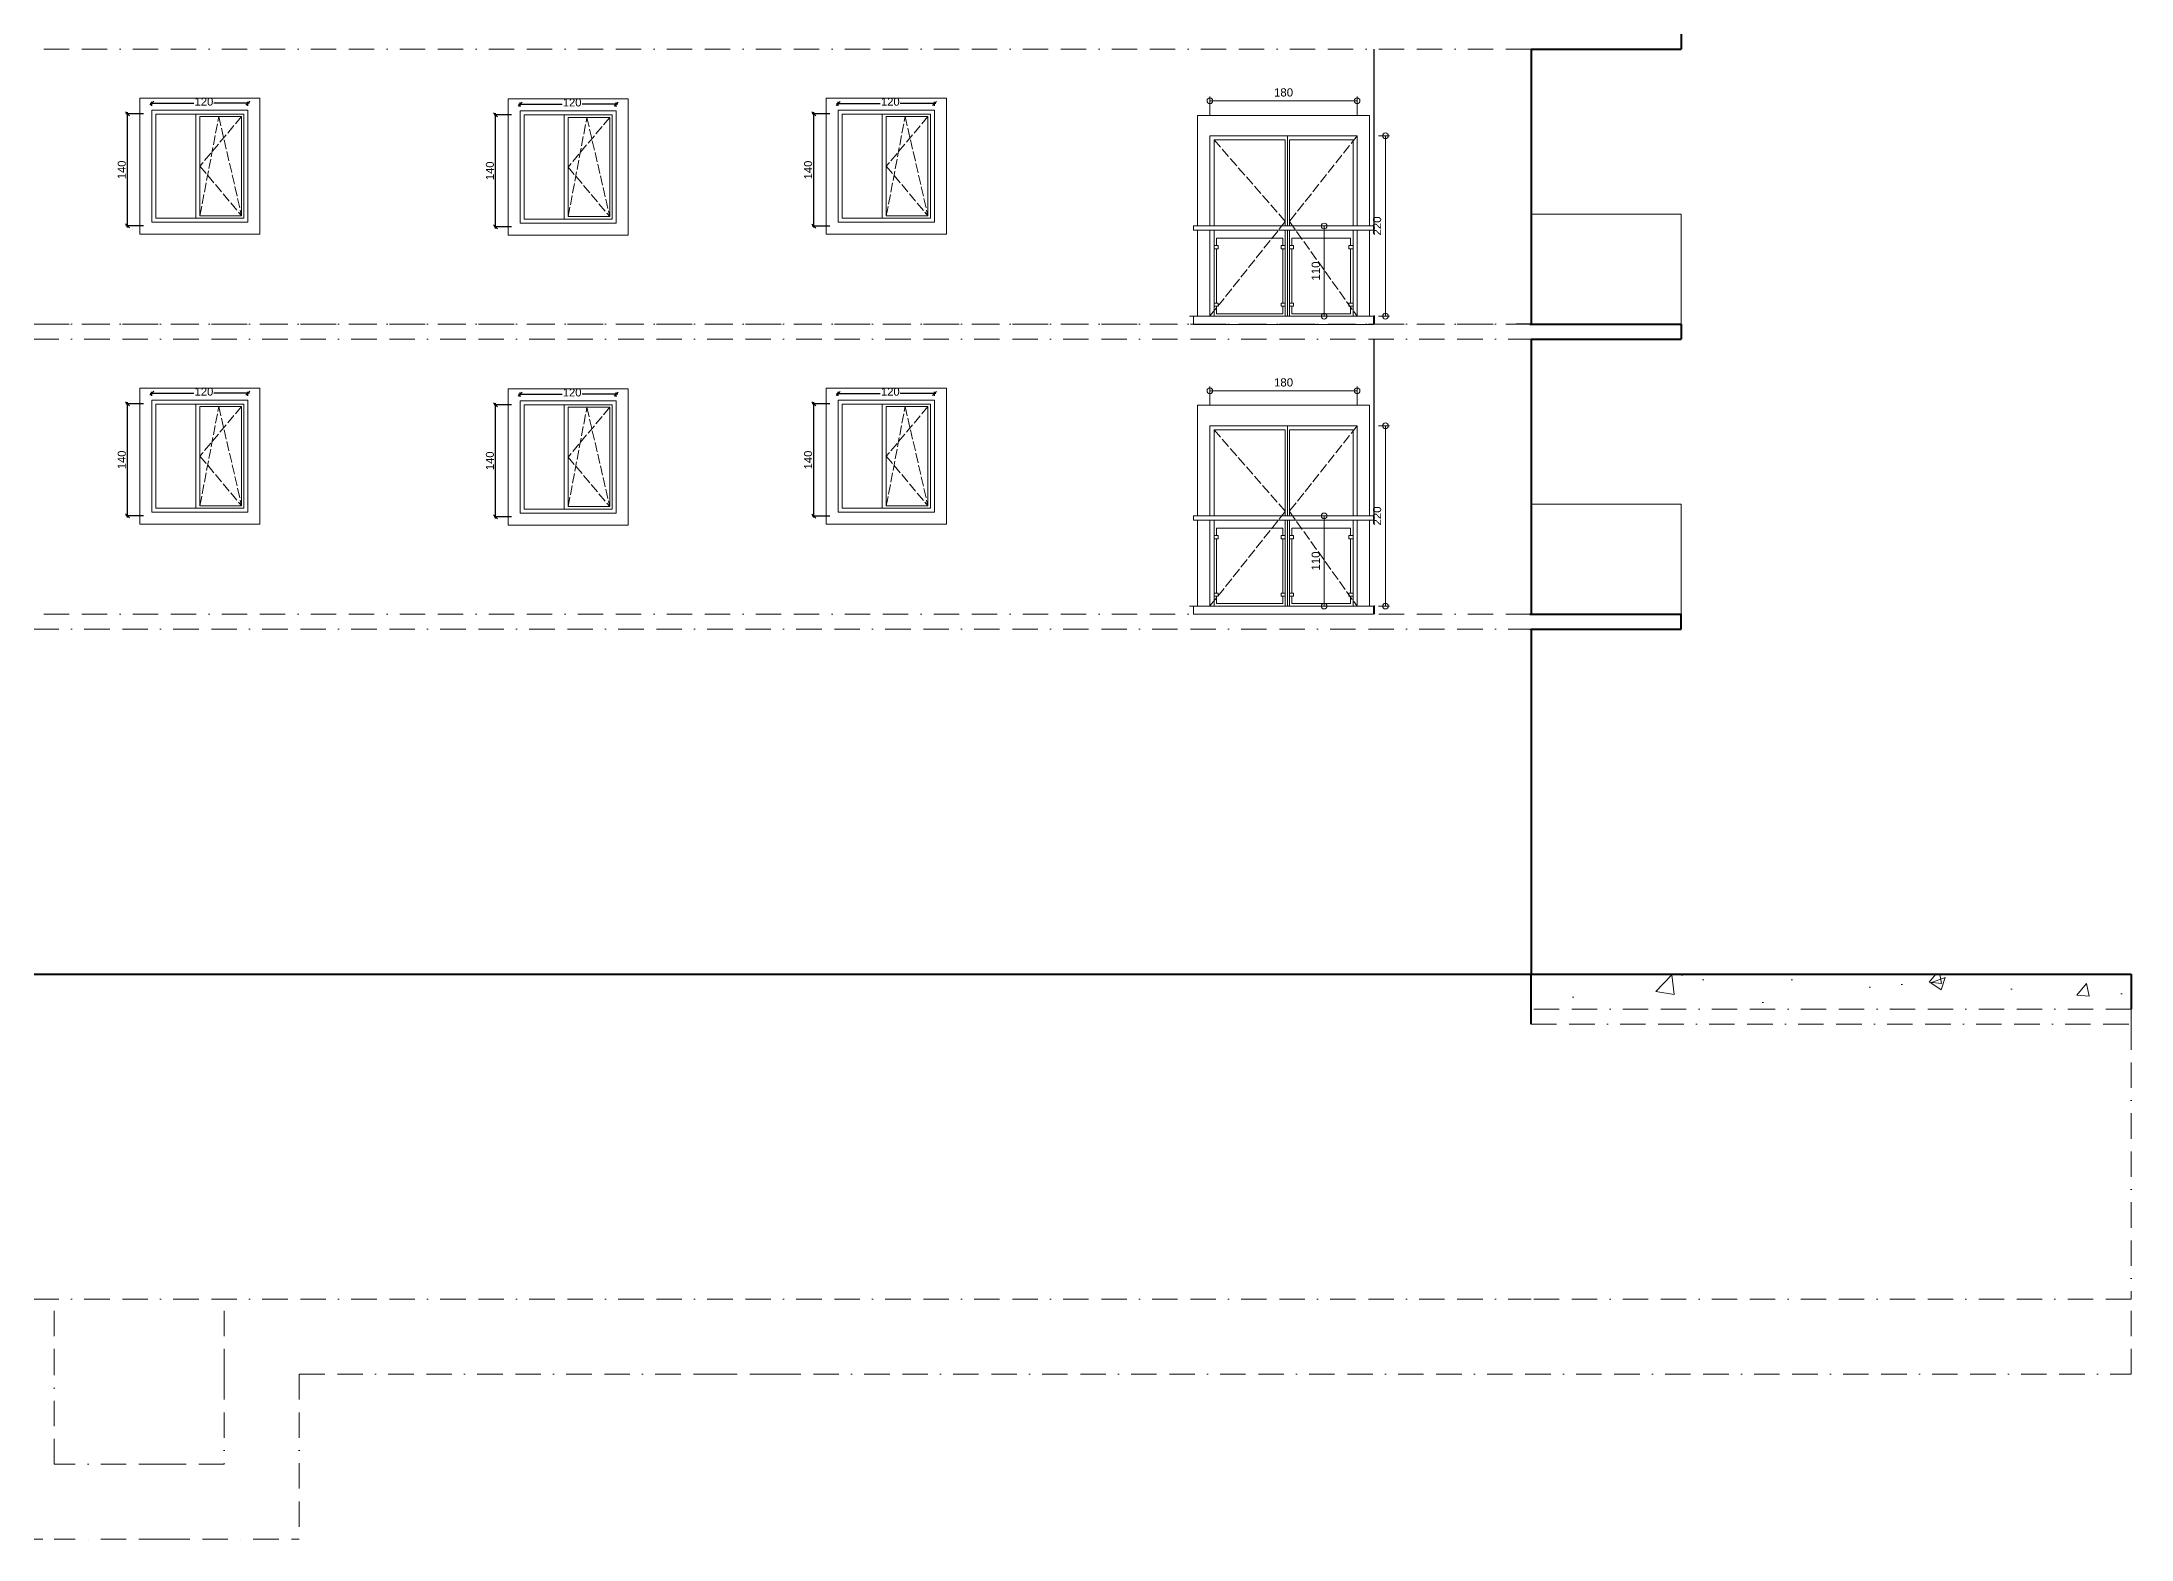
# Model space of a CAD drawing. Header units: millimetres. Extents: x 2990 to 12965, y 2692 to 30610.
# Drawn here: x 4482 to 6572, y 2692 to 4190 of the extents above; entities that cross this region are included whole.
import ezdxf

# ---------------------------------------------------------------- set-up
doc = ezdxf.new("R2010")
doc.units = ezdxf.units.MM
for name, pattern in [('ACAD_ISO02W100', [15, 12, -3]), ('BORDERX2', [88.9, 25.4, -12.7, 25.4, -12.7, 0, -12.7]), ('HIDDENX2', [19.05, 12.7, -6.35])]:
    doc.linetypes.add(name, pattern=pattern)
for name, color, linetype, lineweight in [('SEM_DUVAR1', 136, 'Continuous', 40), ('SEM_IC OLCU', 140, 'Continuous', 13), ('SEM_PENCERE', 133, 'Continuous', 13), ('SEM_TARAMA', 253, 'Continuous', 5), ('SEM_TEFRIS', 225, 'Continuous', 9), ('SEM_YAZI2', 53, 'Continuous', 9)]:
    doc.layers.add(name, color=color, linetype=linetype, lineweight=lineweight)
doc.styles.get("Standard").update_dxf_attribs({"font": 'arial.ttf'})
doc.styles.add('ÖLÇÜ YAZI', font='arial.ttf')
doc.dimstyles.new('1-50-İC', dxfattribs={"dimtxt": 10, "dimasz": 7, "dimexe": 5, "dimexo": 25, "dimgap": 5, "dimtad": 1, "dimdec": 0, "dimtxsty": 'Standard', "dimblk": 'ORIGIN', "dimcen": 5, "dimdle": 7, "dimclrd": 256, "dimclre": 256, "dimclrt": 256, "dimadec": 0, "dimazin": 0, "dimtfac": 1, "dimtdec": 0, "dimtix": 1, "dimtmove": 0, "dimatfit": 3, "dimldrblk": 'ORIGIN', "dimfxl": 1, "dimlwd": -1, "dimlwe": -1, "dimarcsym": 0})
doc.dimstyles.new('ÖLÇÜ50', dxfattribs={"dimscale": 100, "dimtxt": 0.1, "dimasz": 0.05, "dimexe": 0.02, "dimexo": 0.1, "dimgap": 0.02, "dimtad": 1, "dimdec": 0, "dimrnd": 0.5, "dimzin": 9, "dimdsep": 46, "dimtxsty": 'ÖLÇÜ YAZI', "dimblk": 'OBLIQUE', "dimcen": 0, "dimdle": 0.02, "dimclrd": 256, "dimclre": 256, "dimclrt": 256, "dimadec": 0, "dimazin": 0, "dimtfac": 1, "dimtdec": 0, "dimtix": 1, "dimtmove": 2, "dimatfit": 3, "dimldrblk": 'DOT', "dimfxl": 0.2, "dimfxlon": 1, "dimarcsym": 0})

# ---------------------------------------------------------------- blocks, each defined once
blk = doc.blocks.new('_Oblique')
at = {"color": 0, "linetype": 'ByBlock', "lineweight": -2}
blk.add_line((-0.5, -0.5), (0.5, 0.5), dxfattribs=at)
blk = doc.blocks.new('*D497')
at = {"layer": 'Defpoints', "color": 0, "transparency": 16777216}
for p in [(6324.3, 3875), (6356, 3875), (6356, 3734.9)]:
    blk.add_point(p, dxfattribs=at)
at = {"layer": 'SEM_IC OLCU', "lineweight": -2, "transparency": 16777216}
for p, q in [((6344.3, 3875), (6322.3, 3875)), ((6324.3, 3732.9), (6324.3, 3877)), ((6344.3, 3734.9), (6322.3, 3734.9))]:
    blk.add_line(p, q, dxfattribs=at)
at = {"layer": 'SEM_IC OLCU', "lineweight": -2, "transparency": 16777216, "xscale": 5, "yscale": 5, "zscale": 5}
for p, rotation in [((6324.3, 3875), 90), ((6324.3, 3734.9), 270)]:
    blk.add_blockref('_Oblique', p, dxfattribs=dict(at, rotation=rotation))
at = {"layer": 'SEM_IC OLCU', "transparency": 16777216, "insert": (6317.2, 3804.9), "char_height": 10, "attachment_point": 5, "rotation": 90, "style": 'ÖLÇÜ YAZI'}
blk.add_mtext('140', dxfattribs=at)
blk = doc.blocks.new('_Dot')
at = {"color": 0, "linetype": 'ByBlock', "lineweight": -2}
blk.add_line((-0.5, 0), (-1, 0), dxfattribs=at)
at = {"color": 0, "linetype": 'ByBlock', "const_width": 0.5}
blk.add_lwpolyline([(-0.25, 0, 1), (0.25, 0, 1)], format="xyb", close=True, dxfattribs=at)
blk = doc.blocks.new('*D498')
at = {"layer": 'Defpoints', "color": 0, "transparency": 16777216}
for p in [(6354.8, 3875), (6474.9, 3888.1), (6474.9, 3875)]:
    blk.add_point(p, dxfattribs=at)
at = {"layer": 'SEM_IC OLCU', "lineweight": -2, "transparency": 16777216}
for p, q in [((6354.8, 3885), (6354.8, 3890.1)), ((6474.9, 3885), (6474.9, 3890.1)), ((6352.8, 3888.1), (6407.3, 3888.1)), ((6476.9, 3888.1), (6432.4, 3888.1))]:
    blk.add_line(p, q, dxfattribs=at)
at = {"layer": 'SEM_IC OLCU', "lineweight": -2, "transparency": 16777216, "xscale": 5, "yscale": 5, "zscale": 5, "rotation": 180}
blk.add_blockref('_Oblique', (6354.8, 3888.1), dxfattribs=at)
at = {"layer": 'SEM_IC OLCU', "lineweight": -2, "transparency": 16777216, "xscale": 5, "yscale": 5, "zscale": 5}
blk.add_blockref('_Oblique', (6474.9, 3888.1), dxfattribs=at)
at = {"layer": 'SEM_IC OLCU', "transparency": 16777216, "insert": (6419.9, 3890.2), "char_height": 10, "attachment_point": 5, "style": 'ÖLÇÜ YAZI'}
blk.add_mtext('120', dxfattribs=at)
blk = doc.blocks.new('_Origin')
at = {"color": 0, "linetype": 'ByBlock', "lineweight": -2}
blk.add_line((0, 0), (-1, 0), dxfattribs=at)
blk.add_circle((0, 0), 0.5, dxfattribs=at)
blk = doc.blocks.new('*D537')
at = {"layer": 'Defpoints', "color": 0, "transparency": 16777216}
for p in [(7292.8, 3941.3), (7292.8, 3831.3), (7292.8, 3831.3)]:
    blk.add_point(p, dxfattribs=at)
at = {"layer": 'SEM_IC OLCU', "transparency": 16777216}
for p, q in [((7292.8, 3934.3), (7292.8, 3838.3)), ((7317.8, 3941.3), (7297.8, 3941.3)), ((7317.8, 3831.3), (7297.8, 3831.3))]:
    blk.add_line(p, q, dxfattribs=at)
at = {"layer": 'SEM_IC OLCU', "transparency": 16777216, "xscale": 7, "yscale": 7, "zscale": 7}
for p, rotation in [((7292.8, 3941.3), 90), ((7292.8, 3831.3), 270)]:
    blk.add_blockref('_Origin', p, dxfattribs=dict(at, rotation=rotation))
at = {"layer": 'SEM_IC OLCU', "transparency": 16777216, "insert": (7282.7, 3886.3), "char_height": 10, "attachment_point": 5, "rotation": 90}
blk.add_mtext('110', dxfattribs=at)
blk = doc.blocks.new('*D538')
at = {"layer": 'Defpoints', "color": 0, "transparency": 16777216}
for p in [(7334.3, 4051.3), (7334.3, 3831.3), (7367.6, 3831.3)]:
    blk.add_point(p, dxfattribs=at)
at = {"layer": 'SEM_IC OLCU', "transparency": 16777216}
for p, q in [((7359.3, 4051.3), (7372.6, 4051.3)), ((7367.6, 4044.3), (7367.6, 3838.3)), ((7359.3, 3831.3), (7372.6, 3831.3))]:
    blk.add_line(p, q, dxfattribs=at)
at = {"layer": 'SEM_IC OLCU', "transparency": 16777216, "xscale": 7, "yscale": 7, "zscale": 7}
for p, rotation in [((7367.6, 4051.3), 90), ((7367.6, 3831.3), 270)]:
    blk.add_blockref('_Origin', p, dxfattribs=dict(at, rotation=rotation))
at = {"layer": 'SEM_IC OLCU', "transparency": 16777216, "insert": (7357.5, 3941.3), "char_height": 10, "attachment_point": 5, "rotation": 90}
blk.add_mtext('220', dxfattribs=at)
blk = doc.blocks.new('*D539')
at = {"layer": 'Defpoints', "color": 0, "transparency": 16777216}
for p in [(7333.1, 4094.1), (7153.5, 4051.3), (7333.1, 4051.3)]:
    blk.add_point(p, dxfattribs=at)
at = {"layer": 'SEM_IC OLCU', "transparency": 16777216}
for p, q in [((7153.5, 4076.3), (7153.5, 4099.1)), ((7160.5, 4094.1), (7326.1, 4094.1)), ((7333.1, 4076.3), (7333.1, 4099.1))]:
    blk.add_line(p, q, dxfattribs=at)
at = {"layer": 'SEM_IC OLCU', "transparency": 16777216, "xscale": 7, "yscale": 7, "zscale": 7, "rotation": 180}
blk.add_blockref('_Origin', (7153.5, 4094.1), dxfattribs=at)
at = {"layer": 'SEM_IC OLCU', "transparency": 16777216, "xscale": 7, "yscale": 7, "zscale": 7}
blk.add_blockref('_Origin', (7333.1, 4094.1), dxfattribs=at)
at = {"layer": 'SEM_IC OLCU', "transparency": 16777216, "insert": (7243.3, 4104.2), "char_height": 10, "attachment_point": 5}
blk.add_mtext('180', dxfattribs=at)
blk = doc.blocks.new('cam')
at = {"layer": 'SEM_PENCERE', "transparency": 33554628}
blk.add_line((6409.9, 3874.7), (6409.9, 3744.6), dxfattribs=at)
for points in [[(6339.8, 3894.7), (6489.9, 3894.7), (6489.9, 3724.6), (6339.8, 3724.6)], [(6354.8, 3879.7), (6474.9, 3879.7), (6474.9, 3739.6), (6354.8, 3739.6)], [(6359.8, 3874.7), (6469.9, 3874.7), (6469.9, 3744.6), (6359.8, 3744.6)], [(6466.9, 3871.7), (6414.9, 3871.7), (6414.9, 3747.6), (6466.9, 3747.6)]]:
    blk.add_lwpolyline(points, close=True, dxfattribs=at)
at = {"layer": 'SEM_PENCERE', "linetype": 'ACAD_ISO02W100', "transparency": 33554628}
for points in [[(6466.9, 3871.7), (6414.9, 3809.6), (6466.9, 3747.6)], [(6414.9, 3747.6), (6438.4, 3871.7), (6466.9, 3747.6)]]:
    blk.add_lwpolyline(points, dxfattribs=at)
at = {"layer": 'SEM_IC OLCU', "transparency": 33554628}
dim = blk.add_linear_dim(base=(6474.9, 3888.1), p1=(6354.8, 3875), p2=(6474.9, 3875), angle=180, dimstyle='ÖLÇÜ50', dxfattribs=at)
dim.commit()
dim.dimension.update_dxf_attribs({"geometry": '*D498', "text_midpoint": (6419.9, 3890.2), "dimtype": 128})
dim = blk.add_linear_dim(base=(6324.3, 3875), p1=(6356, 3734.9), p2=(6356, 3875), angle=90, dimstyle='ÖLÇÜ50', dxfattribs=at)
dim.commit()
dim.dimension.update_dxf_attribs({"geometry": '*D497', "text_midpoint": (6317.2, 3804.9)})
blk = doc.blocks.new('b cam')
at = {"layer": 'SEM_PENCERE'}
for p, q in [((7245.5, 4046.3, 0), (7245.5, 3941.3, 0)), ((7248, 4051.3, 0), (7248, 3941.3, 0)), ((7250.5, 4046.3, 0), (7250.5, 3941.3, 0)), ((7158.5, 3936.3, 0), (7133.5, 3936.3, 0)), ((7268.5, 3936.3, 0), (7153.5, 3936.3, 0)), ((7353.1, 3936.3, 0), (7211, 3936.3, 0)), ((7245.5, 3936.3, 0), (7245.5, 3836.3, 0)), ((7248, 3936.3, 0), (7248, 3831.3, 0)), ((7250.5, 3936.3, 0), (7250.5, 3836.3, 0)), ((7128.5, 3831.3, 0), (7158.5, 3831.3, 0)), ((7153.5, 3831.3, 0), (7268.5, 3831.3, 0))]:
    blk.add_line(p, q, dxfattribs=at)
at = {"layer": 'SEM_PENCERE', "elevation": 0}
for points in [[(7138.5, 3941.3), (7138.5, 4076.3), (7348.1, 4076.3), (7348.1, 3941.3)], [(7153.5, 3941.3), (7153.5, 4051.3), (7333.1, 4051.3), (7333.1, 3941.3)], [(7158.5, 3941.3), (7158.5, 4046.3), (7245.5, 4046.3)], [(7250.5, 4046.3), (7328.1, 4046.3), (7328.1, 3941.3)], [(7353.1, 3936.3), (7353.1, 3941.3), (7133.5, 3941.3), (7133.5, 3936.3)], [(7158.5, 3941.3), (7133.5, 3941.3), (7133.5, 3936.3)], [(7138.5, 3936.3), (7138.5, 3831.3)], [(7333.1, 3936.3), (7333.1, 3831.3), (7153.5, 3831.3), (7153.5, 3936.3)], [(7153.5, 3936.3), (7153.5, 3831.3)], [(7153.5, 3936.3), (7153.5, 3831.3)], [(7158.5, 3836.3), (7158.5, 3936.3)], [(7158.5, 3936.3), (7158.5, 3831.3)], [(7158.5, 3936.3), (7158.5, 3831.3)], [(7161.5, 3917.3), (7161.5, 3926.3), (7242.5, 3926.3), (7242.5, 3917.3)], [(7245.5, 3936.3), (7245.5, 3831.3)], [(7245.5, 3936.3), (7245.5, 3831.3)], [(7250.5, 3936.3), (7250.5, 3831.3)], [(7250.5, 3936.3), (7250.5, 3831.3)], [(7253.5, 3917.3), (7253.5, 3926.3), (7278.4, 3926.3)], [(7278.4, 3926.3), (7325.1, 3926.3), (7325.1, 3917.3)], [(7328.1, 3936.3), (7328.1, 3836.3)], [(7328.1, 3936.3), (7328.1, 3831.3)], [(7333.1, 3936.3), (7333.1, 3831.3)], [(7348.1, 3936.3), (7348.1, 3831.3)], [(7158.5, 3917.3), (7163.5, 3917.3), (7163.5, 3913.3), (7158.5, 3913.3)], [(7161.5, 3847.3), (7161.5, 3913.3)], [(7245.5, 3917.3), (7240.5, 3917.3), (7240.5, 3913.3), (7245.5, 3913.3)], [(7242.5, 3913.3), (7242.5, 3847.3)], [(7250.5, 3917.3), (7255.5, 3917.3), (7255.5, 3913.3), (7250.5, 3913.3)], [(7253.5, 3847.3), (7253.5, 3913.3)], [(7328.1, 3917.3), (7323.1, 3917.3), (7323.1, 3913.3), (7328.1, 3913.3)], [(7325.1, 3913.3), (7325.1, 3847.3)], [(7158.5, 3847.3), (7163.5, 3847.3), (7163.5, 3843.3), (7158.5, 3843.3)], [(7242.5, 3843.3), (7242.5, 3834.3), (7161.5, 3834.3), (7161.5, 3843.3)], [(7245.5, 3847.3), (7240.5, 3847.3), (7240.5, 3843.3), (7245.5, 3843.3)], [(7250.5, 3847.3), (7255.5, 3847.3), (7255.5, 3843.3), (7250.5, 3843.3)], [(7278.4, 3834.3), (7253.5, 3834.3), (7253.5, 3843.3)], [(7325.1, 3843.3), (7325.1, 3834.3), (7278.4, 3834.3)], [(7328.1, 3847.3), (7323.1, 3847.3), (7323.1, 3843.3), (7328.1, 3843.3)]]:
    blk.add_lwpolyline(points, dxfattribs=at)
at = {"layer": 'SEM_PENCERE', "linetype": 'ACAD_ISO02W100', "elevation": 0}
for points in [[(7158.5, 4046.3), (7245.5, 3946.9), (7153.5, 3831.3)], [(7333.1, 4051.3), (7250.5, 3946.9), (7333.1, 3831.3)]]:
    blk.add_lwpolyline(points, dxfattribs=at)
at = {"layer": 'SEM_PENCERE', "elevation": 0}
blk.add_lwpolyline([(7133.5, 3821.3), (7353.1, 3821.3), (7353.1, 3831.3), (7133.5, 3831.3)], close=True, dxfattribs=at)
at = {"layer": 'SEM_IC OLCU'}
dim = blk.add_linear_dim(base=(7333.1, 4094.1, 0), p1=(7153.5, 4051.3, 0), p2=(7333.1, 4051.3, 0), dimstyle='1-50-İC', dxfattribs=at)
dim.commit()
dim.dimension.update_dxf_attribs({"geometry": '*D539', "text_midpoint": (7243.3, 4094.1, 0), "dimtype": 128})
for base, p1, p2, picture, middle in [((7367.6, 3831.3, 0), (7334.3, 4051.3, 0), (7334.3, 3831.3, 0), '*D538', (7357.5, 3941.3, 0)), ((7292.8, 3831.3, 0), (7292.8, 3941.3, 0), (7292.8, 3831.3, 0), '*D537', (7282.7, 3886.3, 0))]:
    dim = blk.add_linear_dim(base=base, p1=p1, p2=p2, angle=90, dimstyle='1-50-İC', dxfattribs=at)
    dim.commit()
    dim.dimension.update_dxf_attribs({"geometry": picture, "text_midpoint": middle})

msp = doc.modelspace()

# ---------------------------------------------------------------- hatches: boundary and pattern name
at = {"layer": 'SEM_TARAMA', "linetype": 'HIDDENX2', "transparency": 33554633}
h = msp.add_hatch(dxfattribs=at)
h.set_pattern_fill('AR-CONC', color=256, scale=0.81)
h.paths.add_polyline_path([(6571.8, 3257.3), (5971.8, 3257.3), (5971.8, 3222.3), (6571.8, 3222.3)])

# ---------------------------------------------------------------- linework, layer by layer
for p, q in [((5814.8, 3997.3), (5814.8, 4182.3)), ((5814.8, 3916), (5814.8, 3907.3)), ((5814.8, 3707.3), (5814.8, 3892.3)), ((5971.8, 3907.3), (5956.8, 3907.3)), ((5814.8, 3626), (5814.8, 3617.3)), ((5970.4, 3602.3), (5971.8, 3602.3))]:
    msp.add_line(p, q)
at = {"layer": 'SEM_DUVAR1'}
for p, q in [((5971.8, 4182.3), (6121.8, 4182.3)), ((5971.8, 4182.3), (5971.8, 3907.3)), ((6121.8, 4197.3), (6121.8, 4182.3)), ((5970.4, 3907.3), (6121.8, 3907.3)), ((5971.8, 3892.3), (5971.8, 3617.3)), ((5971.8, 3892.3), (6121.8, 3892.3)), ((6121.8, 3907.3), (6121.8, 3892.3)), ((5970.4, 3617.3), (6121.8, 3617.3)), ((6121.8, 3602.3), (6121.8, 3617.3)), ((5971.8, 3602.3), (6121.8, 3602.3)), ((5971.8, 3602.3), (5971.8, 3257.3)), ((4469.8, 3257.3), (5970.4, 3257.3)), ((5970.4, 3257.3), (5971.8, 3257.3)), ((5971.8, 3257.3), (6571.8, 3257.3)), ((5971.8, 3207.3), (5971.8, 3257.3)), ((6571.8, 3257.3), (6571.8, 3222.3))]:
    msp.add_line(p, q, dxfattribs=at)
at = {"layer": 'SEM_TEFRIS'}
for p, q in [((6121.8, 4017.3), (5971.8, 4017.3)), ((6121.8, 3907.3), (6121.8, 4017.3)), ((6121.8, 3727.3), (5971.8, 3727.3)), ((6121.8, 3727.3), (6121.8, 3617.3)), ((6121.8, 3617.3), (6121.8, 3727.3))]:
    msp.add_line(p, q, dxfattribs=at)
at = {"layer": 'SEM_YAZI2', "linetype": 'BORDERX2'}
for p, q in [((5971.8, 4182.3), (3189.8, 4182.3)), ((3189.8, 3907.3), (5971.8, 3907.3)), ((5971.8, 3907.3), (3189.8, 3907.3)), ((3189.8, 3892.3), (5971.8, 3892.3)), ((5971.8, 3617.3), (3189.8, 3617.3)), ((3189.8, 3602.3), (5971.8, 3602.3)), ((6571.8, 3222.3), (5971.8, 3222.3)), ((5971.8, 3222.3), (5971.8, 3207.3)), ((6571.8, 3207.3), (6571.8, 3222.3)), ((5971.8, 3207.3), (6571.8, 3207.3)), ((6571.8, 3207.3), (6571.8, 2932.3)), ((3189.8, 2932.3), (5971.8, 2932.3)), ((4494.7, 2857.3), (4494.7, 2932.3)), ((4664.8, 2857.3), (4664.8, 2932.3)), ((6571.8, 2932.3), (5971.8, 2932.3)), ((6571.8, 2857.3), (6571.8, 2932.3)), ((4494.7, 2767.3), (4494.7, 2857.3)), ((4664.8, 2857.3), (4664.8, 2767.3)), ((4739.8, 2857.3), (5140.8, 2857.3)), ((4739.8, 2857.3), (4739.8, 2692.3)), ((5140.8, 2857.3), (5165.8, 2857.3)), ((5215.8, 2857.3), (5140.8, 2857.3)), ((5215.8, 2857.3), (6571.8, 2857.3)), ((4604.8, 2767.3), (4494.7, 2767.3)), ((4664.8, 2767.3), (4604.8, 2767.3)), ((4419.7, 2692.3), (4494.7, 2692.3)), ((4604.8, 2692.3), (4494.7, 2692.3)), ((4604.8, 2692.3), (4739.8, 2692.3))]:
    msp.add_line(p, q, dxfattribs=at)

# ---------------------------------------------------------------- block references
for name, p, xscale, yscale, zscale in [('b cam', (-212.8, 775.2, 0), 0.8196376890784707, 0.8196376890784707, 0.8196376890784707), ('cam', (-494, 1016.3), 0.8003938831870494, 0.8003938831870494, 0.8003938831870494), ('cam', (-125.8, 1015.4), 0.8003938831870494, 0.8003938831870494, 0.8003938831870494), ('cam', (192.4, 1016.2), 0.8003938831870494, 0.8003938831870494, 0.8003938831870494), ('cam', (-494, 726.3), 0.8003938831870494, 0.8003938831870494, 0.8003938831870494), ('cam', (192.4, 726.2), 0.8003938831870494, 0.8003938831870494, 0.8003938831870494), ('b cam', (-212.8, 485.2, 0), 0.8196376890784707, 0.8196376890784707, 0.8196376890784707), ('cam', (-125.8, 725.4), 0.8003938831870494, 0.8003938831870494, 0.8003938831870494)]:
    msp.add_blockref(name, p, dxfattribs=dict(xscale=xscale, yscale=yscale, zscale=zscale))

doc.saveas('drawing.dxf')
